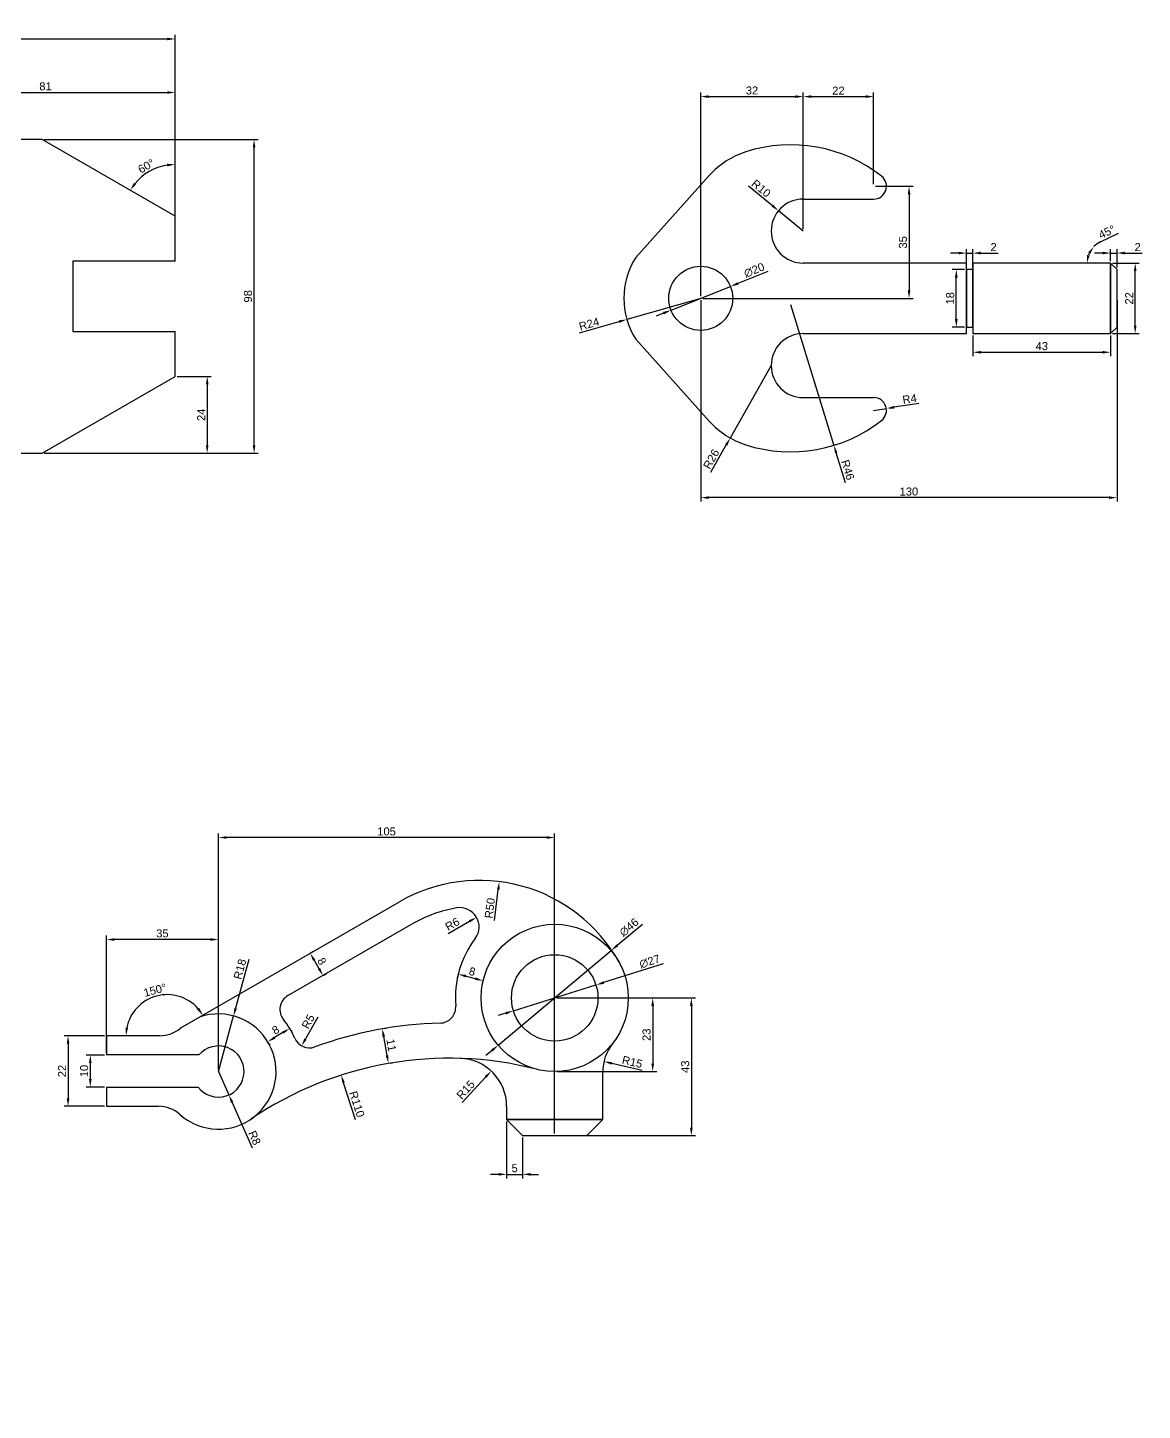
# Model space of a CAD drawing. Header units: millimetres. Extents: x 2447 to 3388, y 1824 to 2287.
# Drawn here: x 3040 to 3388.1, y 1823.5 to 2255.5 of the extents above; entities that cross this region are included whole.
import ezdxf

# ---------------------------------------------------------------- set-up
doc = ezdxf.new("R2010")
doc.units = ezdxf.units.MM
doc.styles.get("Standard").update_dxf_attribs({"font": 'arial.ttf'})
doc.dimstyles.new('ISO-25', dxfattribs={"dimtxt": 2.5, "dimasz": 2.5, "dimexe": 1.25, "dimexo": 0.625, "dimtad": 1, "dimtxsty": 'Standard', "dimcen": 2.5, "dimadec": 0, "dimazin": 0, "dimtfac": 1, "dimtmove": 0, "dimatfit": 3, "dimfxl": 0, "dimarcsym": 0})

# ---------------------------------------------------------------- blocks, each defined once
blk = doc.blocks.new('*D17')
at = {"color": 0, "lineweight": -2, "transparency": 16777216}
blk.add_arc((3086.05, 2196.54), 16.19, 98.8581, 141.1419, dxfattribs=at)
at = {"color": 0, "transparency": 16777216}
for points in [[(3083.53, 2212.95), (3083.59, 2212.12), (3086.05, 2212.73)], [(3073.79, 2206.46), (3073.11, 2206.93), (3072.04, 2204.64)]]:
    blk.add_solid(points, dxfattribs=at)
at = {"layer": 'Defpoints', "color": 0, "transparency": 16777216}
for p in [(3044.49, 2220.54), (3086.05, 2223.73), (3080.52, 2211.75), (3086.05, 2196.54), (3086.05, 2196.54)]:
    blk.add_point(p, dxfattribs=at)
at = {"color": 0, "transparency": 16777216, "insert": (3077.01, 2212.21), "char_height": 2.5, "attachment_point": 5, "rotation": 30}
blk.add_mtext('60°', dxfattribs=at)
blk = doc.blocks.new('*D19')
at = {"color": 0, "lineweight": -2, "transparency": 16777216}
for p, q in [((3086.68, 2146.54), (3097.29, 2146.54)), ((3096.04, 2144.04), (3096.04, 2125.04)), ((3045.11, 2122.54), (3097.29, 2122.54))]:
    blk.add_line(p, q, dxfattribs=at)
at = {"color": 0, "transparency": 16777216}
for points in [[(3095.63, 2144.04), (3096.46, 2144.04), (3096.04, 2146.54)], [(3095.63, 2125.04), (3096.46, 2125.04), (3096.04, 2122.54)]]:
    blk.add_solid(points, dxfattribs=at)
at = {"layer": 'Defpoints', "color": 0, "transparency": 16777216}
for p in [(3086.05, 2146.54), (3044.49, 2122.54), (3096.04, 2122.54)]:
    blk.add_point(p, dxfattribs=at)
at = {"color": 0, "transparency": 16777216, "insert": (3094.16, 2134.54), "char_height": 2.5, "attachment_point": 5, "rotation": 90}
blk.add_mtext('24', dxfattribs=at)
blk = doc.blocks.new('*D20')
at = {"color": 0, "lineweight": -2, "transparency": 16777216}
for p, q in [((3045.11, 2220.54), (3111.93, 2220.54)), ((3110.68, 2125.04), (3110.68, 2218.04)), ((3045.11, 2122.54), (3111.93, 2122.54))]:
    blk.add_line(p, q, dxfattribs=at)
at = {"color": 0, "transparency": 16777216}
for points in [[(3110.26, 2218.04), (3111.09, 2218.04), (3110.68, 2220.54)], [(3110.26, 2125.04), (3111.09, 2125.04), (3110.68, 2122.54)]]:
    blk.add_solid(points, dxfattribs=at)
at = {"layer": 'Defpoints', "color": 0, "transparency": 16777216}
for p in [(3044.49, 2220.54), (3110.68, 2220.54), (3044.49, 2122.54)]:
    blk.add_point(p, dxfattribs=at)
at = {"color": 0, "transparency": 16777216, "insert": (3108.78, 2171.54), "char_height": 2.5, "attachment_point": 5, "rotation": 90}
blk.add_mtext('98', dxfattribs=at)
blk = doc.blocks.new('*D21')
at = {"color": 0, "lineweight": -2, "transparency": 16777216}
for p, q in [((2924.05, 2197.17), (2924.05, 2253.18)), ((2926.55, 2251.93), (3083.55, 2251.93)), ((3086.05, 2197.17), (3086.05, 2253.18))]:
    blk.add_line(p, q, dxfattribs=at)
at = {"color": 0, "transparency": 16777216}
for points in [[(2926.55, 2252.34), (2926.55, 2251.51), (2924.05, 2251.93)], [(3083.55, 2252.34), (3083.55, 2251.51), (3086.05, 2251.93)]]:
    blk.add_solid(points, dxfattribs=at)
at = {"layer": 'Defpoints', "color": 0, "transparency": 16777216}
for p in [(3086.05, 2251.93), (2924.05, 2196.54), (3086.05, 2196.54)]:
    blk.add_point(p, dxfattribs=at)
at = {"color": 0, "transparency": 16777216, "insert": (3005.05, 2253.83), "char_height": 2.5, "attachment_point": 5}
blk.add_mtext('162', dxfattribs=at)
blk = doc.blocks.new('*D22')
at = {"color": 0, "lineweight": -2, "transparency": 16777216}
for p, q in [((3005.05, 2141.76), (3005.05, 2236.47)), ((3007.55, 2235.22), (3083.55, 2235.22)), ((3086.05, 2183.17), (3086.05, 2236.47))]:
    blk.add_line(p, q, dxfattribs=at)
at = {"color": 0, "transparency": 16777216}
for points in [[(3007.55, 2235.63), (3007.55, 2234.8), (3005.05, 2235.22)], [(3083.55, 2235.63), (3083.55, 2234.8), (3086.05, 2235.22)]]:
    blk.add_solid(points, dxfattribs=at)
at = {"layer": 'Defpoints', "color": 0, "transparency": 16777216}
for p in [(3086.05, 2235.22), (3086.05, 2182.54), (3005.05, 2141.14)]:
    blk.add_point(p, dxfattribs=at)
at = {"color": 0, "transparency": 16777216, "insert": (3045.55, 2237.12), "char_height": 2.5, "attachment_point": 5}
blk.add_mtext('81', dxfattribs=at)
blk = doc.blocks.new('*D25')
at = {"color": 0, "lineweight": -2, "transparency": 16777216}
for p, q in [((3250.17, 2170.29), (3250.17, 2107.4)), ((3380.17, 2170.29), (3380.17, 2107.4)), ((3377.67, 2108.65), (3252.67, 2108.65))]:
    blk.add_line(p, q, dxfattribs=at)
at = {"color": 0, "transparency": 16777216}
for points in [[(3252.67, 2109.06), (3252.67, 2108.23), (3250.17, 2108.65)], [(3377.67, 2109.06), (3377.67, 2108.23), (3380.17, 2108.65)]]:
    blk.add_solid(points, dxfattribs=at)
at = {"layer": 'Defpoints', "color": 0, "transparency": 16777216}
for p in [(3250.17, 2170.91), (3380.17, 2170.91), (3250.17, 2108.65)]:
    blk.add_point(p, dxfattribs=at)
at = {"color": 0, "transparency": 16777216, "insert": (3315.17, 2110.55), "char_height": 2.5, "attachment_point": 5}
blk.add_mtext('130', dxfattribs=at)
blk = doc.blocks.new('*D26')
at = {"color": 0, "lineweight": -2, "transparency": 16777216}
for p, q in [((3250.17, 2171.54), (3250.17, 2235.18)), ((3252.67, 2233.93), (3279.67, 2233.93)), ((3282.17, 2192.54), (3282.17, 2235.18))]:
    blk.add_line(p, q, dxfattribs=at)
at = {"color": 0, "transparency": 16777216}
for points in [[(3252.67, 2234.34), (3252.67, 2233.51), (3250.17, 2233.93)], [(3279.67, 2234.34), (3279.67, 2233.51), (3282.17, 2233.93)]]:
    blk.add_solid(points, dxfattribs=at)
at = {"layer": 'Defpoints', "color": 0, "transparency": 16777216}
for p in [(3282.17, 2233.93), (3282.17, 2191.91), (3250.17, 2170.91)]:
    blk.add_point(p, dxfattribs=at)
at = {"color": 0, "transparency": 16777216, "insert": (3266.17, 2235.83), "char_height": 2.5, "attachment_point": 5}
blk.add_mtext('32', dxfattribs=at)
blk = doc.blocks.new('*D27')
at = {"color": 0, "lineweight": -2, "transparency": 16777216}
for p, q in [((3282.17, 2192.54), (3282.17, 2235.18)), ((3284.67, 2233.93), (3301.67, 2233.93)), ((3304.17, 2206.54), (3304.17, 2235.18))]:
    blk.add_line(p, q, dxfattribs=at)
at = {"color": 0, "transparency": 16777216}
for points in [[(3284.67, 2234.34), (3284.67, 2233.51), (3282.17, 2233.93)], [(3301.67, 2234.34), (3301.67, 2233.51), (3304.17, 2233.93)]]:
    blk.add_solid(points, dxfattribs=at)
at = {"layer": 'Defpoints', "color": 0, "transparency": 16777216}
for p in [(3304.17, 2233.93), (3304.17, 2205.91), (3282.17, 2191.91)]:
    blk.add_point(p, dxfattribs=at)
at = {"color": 0, "transparency": 16777216, "insert": (3293.17, 2235.81), "char_height": 2.5, "attachment_point": 5}
blk.add_mtext('22', dxfattribs=at)
blk = doc.blocks.new('*D28')
at = {"color": 0, "lineweight": -2, "transparency": 16777216}
for p, q in [((3332.54, 2179.91), (3328.72, 2179.91)), ((3329.97, 2164.41), (3329.97, 2177.41)), ((3332.54, 2161.91), (3328.72, 2161.91))]:
    blk.add_line(p, q, dxfattribs=at)
at = {"color": 0, "transparency": 16777216}
for points in [[(3329.55, 2177.41), (3330.39, 2177.41), (3329.97, 2179.91)], [(3329.55, 2164.41), (3330.39, 2164.41), (3329.97, 2161.91)]]:
    blk.add_solid(points, dxfattribs=at)
at = {"layer": 'Defpoints', "color": 0, "transparency": 16777216}
for p in [(3329.97, 2179.91), (3333.17, 2179.91), (3333.17, 2161.91)]:
    blk.add_point(p, dxfattribs=at)
at = {"color": 0, "transparency": 16777216, "insert": (3328.07, 2170.91), "char_height": 2.5, "attachment_point": 5, "rotation": 90}
blk.add_mtext('18', dxfattribs=at)
blk = doc.blocks.new('*D29')
at = {"color": 0, "lineweight": -2, "transparency": 16777216}
for p, q in [((3378.79, 2181.91), (3387.09, 2181.91)), ((3385.84, 2162.41), (3385.84, 2179.41)), ((3378.79, 2159.91), (3387.09, 2159.91))]:
    blk.add_line(p, q, dxfattribs=at)
at = {"color": 0, "transparency": 16777216}
for points in [[(3385.43, 2179.41), (3386.26, 2179.41), (3385.84, 2181.91)], [(3385.43, 2162.41), (3386.26, 2162.41), (3385.84, 2159.91)]]:
    blk.add_solid(points, dxfattribs=at)
at = {"layer": 'Defpoints', "color": 0, "transparency": 16777216}
for p in [(3378.17, 2181.91), (3385.84, 2181.91), (3378.17, 2159.91)]:
    blk.add_point(p, dxfattribs=at)
at = {"color": 0, "transparency": 16777216, "insert": (3383.96, 2170.91), "char_height": 2.5, "attachment_point": 5, "rotation": 90}
blk.add_mtext('22', dxfattribs=at)
blk = doc.blocks.new('*D30')
at = {"color": 0, "lineweight": -2, "transparency": 16777216}
for p, q in [((3335.17, 2159.29), (3335.17, 2152.82)), ((3378.17, 2159.29), (3378.17, 2152.82)), ((3337.67, 2154.07), (3375.67, 2154.07))]:
    blk.add_line(p, q, dxfattribs=at)
at = {"color": 0, "transparency": 16777216}
for points in [[(3337.67, 2154.48), (3337.67, 2153.65), (3335.17, 2154.07)], [(3375.67, 2154.48), (3375.67, 2153.65), (3378.17, 2154.07)]]:
    blk.add_solid(points, dxfattribs=at)
at = {"layer": 'Defpoints', "color": 0, "transparency": 16777216}
for p in [(3335.17, 2159.91), (3378.17, 2159.91), (3378.17, 2154.07)]:
    blk.add_point(p, dxfattribs=at)
at = {"color": 0, "transparency": 16777216, "insert": (3356.67, 2155.97), "char_height": 2.5, "attachment_point": 5}
blk.add_mtext('43', dxfattribs=at)
blk = doc.blocks.new('*D31')
at = {"color": 0, "lineweight": -2, "transparency": 16777216}
for p, q in [((3333.17, 2180.54), (3333.17, 2186.3)), ((3335.17, 2180.54), (3335.17, 2186.3)), ((3330.67, 2185.05), (3328.17, 2185.05)), ((3333.17, 2185.05), (3335.17, 2185.05)), ((3337.67, 2185.05), (3343.07, 2185.05))]:
    blk.add_line(p, q, dxfattribs=at)
at = {"color": 0, "transparency": 16777216}
for points in [[(3330.67, 2185.47), (3330.67, 2184.63), (3333.17, 2185.05)], [(3337.67, 2185.47), (3337.67, 2184.63), (3335.17, 2185.05)]]:
    blk.add_solid(points, dxfattribs=at)
at = {"layer": 'Defpoints', "color": 0, "transparency": 16777216}
for p in [(3335.17, 2185.05), (3333.17, 2179.91), (3335.17, 2179.91)]:
    blk.add_point(p, dxfattribs=at)
at = {"color": 0, "transparency": 16777216, "insert": (3341.62, 2186.93), "char_height": 2.5, "attachment_point": 5}
blk.add_mtext('2', dxfattribs=at)
blk = doc.blocks.new('*D32')
at = {"color": 0, "lineweight": -2, "transparency": 16777216}
for p, q in [((3378.17, 2182.54), (3378.17, 2186.3)), ((3380.17, 2180.54), (3380.17, 2186.3)), ((3375.67, 2185.05), (3373.17, 2185.05)), ((3378.17, 2185.05), (3380.17, 2185.05)), ((3382.67, 2185.05), (3388.07, 2185.05))]:
    blk.add_line(p, q, dxfattribs=at)
at = {"color": 0, "transparency": 16777216}
for points in [[(3375.67, 2185.47), (3375.67, 2184.63), (3378.17, 2185.05)], [(3382.67, 2185.47), (3382.67, 2184.63), (3380.17, 2185.05)]]:
    blk.add_solid(points, dxfattribs=at)
at = {"layer": 'Defpoints', "color": 0, "transparency": 16777216}
for p in [(3378.17, 2181.91), (3380.17, 2185.05), (3380.17, 2179.91)]:
    blk.add_point(p, dxfattribs=at)
at = {"color": 0, "transparency": 16777216, "insert": (3386.62, 2186.93), "char_height": 2.5, "attachment_point": 5}
blk.add_mtext('2', dxfattribs=at)
blk = doc.blocks.new('*D33')
at = {"color": 0, "lineweight": -2, "transparency": 16777216}
blk.add_line((3375, 2188.57), (3380.64, 2191.26), dxfattribs=at)
for start, end in [(115.4781, 135), (154.5219, 160.4781)]:
    blk.add_arc((3378.17, 2181.91), 7.37, start, end, dxfattribs=at)
at = {"color": 0, "transparency": 16777216}
for points in [[(3371.17, 2185.33), (3371.85, 2184.84), (3372.95, 2187.13)], [(3371.63, 2184.31), (3370.81, 2184.45), (3370.79, 2181.91)]]:
    blk.add_solid(points, dxfattribs=at)
at = {"layer": 'Defpoints', "color": 0, "transparency": 16777216}
for p in [(3372.85, 2187.23), (3335.17, 2181.91), (3371.05, 2183.82), (3378.17, 2181.91), (3380.17, 2179.91)]:
    blk.add_point(p, dxfattribs=at)
at = {"color": 0, "transparency": 16777216, "insert": (3377, 2191.63), "char_height": 2.5, "attachment_point": 5, "rotation": 25.4781}
blk.add_mtext('45°', dxfattribs=at)
blk = doc.blocks.new('*D34')
at = {"color": 0, "lineweight": -2, "transparency": 16777216}
for p, q in [((3304.79, 2205.91), (3316.48, 2205.91)), ((3315.23, 2203.41), (3315.23, 2173.41)), ((3250.79, 2170.91), (3316.48, 2170.91))]:
    blk.add_line(p, q, dxfattribs=at)
at = {"color": 0, "transparency": 16777216}
for points in [[(3314.81, 2203.41), (3315.64, 2203.41), (3315.23, 2205.91)], [(3314.81, 2173.41), (3315.64, 2173.41), (3315.23, 2170.91)]]:
    blk.add_solid(points, dxfattribs=at)
at = {"layer": 'Defpoints', "color": 0, "transparency": 16777216}
for p in [(3304.17, 2205.91), (3250.17, 2170.91), (3315.23, 2170.91)]:
    blk.add_point(p, dxfattribs=at)
at = {"color": 0, "transparency": 16777216, "insert": (3313.32, 2188.41), "char_height": 2.5, "attachment_point": 5, "rotation": 90}
blk.add_mtext('35', dxfattribs=at)
blk = doc.blocks.new('*D35')
at = {"color": 0, "lineweight": -2, "transparency": 16777216}
for p, q in [((3271.1, 2179.27), (3261.78, 2175.55)), ((3240.88, 2167.21), (3259.45, 2174.62)), ((3238.56, 2166.28), (3236.24, 2165.35))]:
    blk.add_line(p, q, dxfattribs=at)
at = {"color": 0, "transparency": 16777216}
for points in [[(3261.62, 2175.93), (3261.93, 2175.16), (3259.45, 2174.62)], [(3238.4, 2166.67), (3238.71, 2165.89), (3240.88, 2167.21)]]:
    blk.add_solid(points, dxfattribs=at)
at = {"layer": 'Defpoints', "color": 0, "transparency": 16777216}
for p in [(3259.45, 2174.62), (3240.88, 2167.21)]:
    blk.add_point(p, dxfattribs=at)
at = {"color": 0, "transparency": 16777216, "insert": (3266.87, 2179.7), "char_height": 2.5, "attachment_point": 5, "rotation": 21.7594}
blk.add_mtext('∅20', dxfattribs=at)
blk = doc.blocks.new('*D36')
at = {"color": 0, "lineweight": -2, "transparency": 16777216}
for p, q in [((3250.17, 2170.91), (3227.09, 2164.32)), ((3212.34, 2160.11), (3224.69, 2163.64))]:
    blk.add_line(p, q, dxfattribs=at)
at = {"color": 0, "transparency": 16777216}
blk.add_solid([(3224.57, 2164.04), (3224.8, 2163.24), (3227.09, 2164.32)], dxfattribs=at)
at = {"layer": 'Defpoints', "color": 0, "transparency": 16777216}
for p in [(3250.17, 2170.91), (3227.09, 2164.32)]:
    blk.add_point(p, dxfattribs=at)
at = {"color": 0, "transparency": 16777216, "insert": (3215.29, 2162.91), "char_height": 2.5, "attachment_point": 5, "rotation": 15.9381}
blk.add_mtext('R24', dxfattribs=at)
blk = doc.blocks.new('*D37')
at = {"color": 0, "lineweight": -2, "transparency": 16777216}
for p, q in [((3265.04, 2206.06), (3272.53, 2199.87)), ((3282.17, 2191.91), (3274.46, 2198.28))]:
    blk.add_line(p, q, dxfattribs=at)
at = {"color": 0, "transparency": 16777216}
blk.add_solid([(3272.79, 2200.19), (3272.26, 2199.55), (3274.46, 2198.28)], dxfattribs=at)
at = {"layer": 'Defpoints', "color": 0, "transparency": 16777216}
for p in [(3274.46, 2198.28), (3282.17, 2191.91)]:
    blk.add_point(p, dxfattribs=at)
at = {"color": 0, "transparency": 16777216, "insert": (3269.03, 2205.23), "char_height": 2.5, "attachment_point": 5, "rotation": 320.4513}
blk.add_mtext('R10', dxfattribs=at)
blk = doc.blocks.new('*D38')
at = {"color": 0, "lineweight": -2, "transparency": 16777216}
for p, q in [((3272.17, 2149.91), (3259.37, 2127.28)), ((3253.35, 2116.64), (3258.14, 2125.11))]:
    blk.add_line(p, q, dxfattribs=at)
at = {"color": 0, "transparency": 16777216}
blk.add_solid([(3257.77, 2125.31), (3258.5, 2124.9), (3259.37, 2127.28)], dxfattribs=at)
at = {"layer": 'Defpoints', "color": 0, "transparency": 16777216}
for p in [(3272.17, 2149.91), (3259.37, 2127.28)]:
    blk.add_point(p, dxfattribs=at)
at = {"color": 0, "transparency": 16777216, "insert": (3253.47, 2120.72), "char_height": 2.5, "attachment_point": 5, "rotation": 60.5094}
blk.add_mtext('R26', dxfattribs=at)
blk = doc.blocks.new('*D39')
at = {"color": 0, "lineweight": -2, "transparency": 16777216}
for p, q in [((3278.25, 2168.97), (3291.75, 2124.99)), ((3295.34, 2113.31), (3292.48, 2122.6))]:
    blk.add_line(p, q, dxfattribs=at)
at = {"color": 0, "transparency": 16777216}
blk.add_solid([(3292.88, 2122.72), (3292.08, 2122.48), (3291.75, 2124.99)], dxfattribs=at)
at = {"layer": 'Defpoints', "color": 0, "transparency": 16777216}
for p in [(3278.25, 2168.97), (3291.75, 2124.99)]:
    blk.add_point(p, dxfattribs=at)
at = {"color": 0, "transparency": 16777216, "insert": (3296.09, 2117.32), "char_height": 2.5, "attachment_point": 5, "rotation": 287.0624}
blk.add_mtext('R46', dxfattribs=at)
blk = doc.blocks.new('*D40')
at = {"color": 0, "lineweight": -2, "transparency": 16777216}
for p, q in [((3304.17, 2135.91), (3308.12, 2136.51)), ((3318.28, 2138.03), (3310.6, 2136.88))]:
    blk.add_line(p, q, dxfattribs=at)
at = {"color": 0, "transparency": 16777216}
blk.add_solid([(3310.53, 2137.29), (3310.66, 2136.47), (3308.12, 2136.51)], dxfattribs=at)
at = {"layer": 'Defpoints', "color": 0, "transparency": 16777216}
for p in [(3304.17, 2135.91), (3308.12, 2136.51)]:
    blk.add_point(p, dxfattribs=at)
at = {"color": 0, "transparency": 16777216, "insert": (3315.4, 2139.5), "char_height": 2.5, "attachment_point": 5, "rotation": 8.5387}
blk.add_mtext('R4', dxfattribs=at)
blk = doc.blocks.new('*D67')
at = {"color": 0, "lineweight": -2, "transparency": 16777216}
for p, q in [((3063.93, 1934.54), (3058.28, 1934.54)), ((3059.53, 1932.04), (3059.53, 1927.04)), ((3063.93, 1924.54), (3058.28, 1924.54))]:
    blk.add_line(p, q, dxfattribs=at)
at = {"color": 0, "transparency": 16777216}
for points in [[(3059.11, 1932.04), (3059.94, 1932.04), (3059.53, 1934.54)], [(3059.11, 1927.04), (3059.94, 1927.04), (3059.53, 1924.54)]]:
    blk.add_solid(points, dxfattribs=at)
at = {"layer": 'Defpoints', "color": 0, "transparency": 16777216}
for p in [(3064.55, 1934.54), (3059.53, 1924.54), (3064.55, 1924.54)]:
    blk.add_point(p, dxfattribs=at)
at = {"color": 0, "transparency": 16777216, "insert": (3057.62, 1929.54), "char_height": 2.5, "attachment_point": 5, "rotation": 90}
blk.add_mtext('10', dxfattribs=at)
blk = doc.blocks.new('*D68')
at = {"color": 0, "lineweight": -2, "transparency": 16777216}
for p, q in [((3063.93, 1940.54), (3051.34, 1940.54)), ((3052.59, 1938.04), (3052.59, 1921.04)), ((3063.93, 1918.54), (3051.34, 1918.54))]:
    blk.add_line(p, q, dxfattribs=at)
at = {"color": 0, "transparency": 16777216}
for points in [[(3052.17, 1938.04), (3053, 1938.04), (3052.59, 1940.54)], [(3052.17, 1921.04), (3053, 1921.04), (3052.59, 1918.54)]]:
    blk.add_solid(points, dxfattribs=at)
at = {"layer": 'Defpoints', "color": 0, "transparency": 16777216}
for p in [(3064.55, 1940.54), (3052.59, 1918.54), (3064.55, 1918.54)]:
    blk.add_point(p, dxfattribs=at)
at = {"color": 0, "transparency": 16777216, "insert": (3050.71, 1929.54), "char_height": 2.5, "attachment_point": 5, "rotation": 90}
blk.add_mtext('22', dxfattribs=at)
blk = doc.blocks.new('*D69')
at = {"color": 0, "lineweight": -2, "transparency": 16777216}
for p, q in [((3064.55, 1935.17), (3064.55, 1971.86)), ((3097.05, 1970.61), (3067.05, 1970.61)), ((3099.55, 1930), (3099.55, 1971.86))]:
    blk.add_line(p, q, dxfattribs=at)
at = {"color": 0, "transparency": 16777216}
for points in [[(3067.05, 1971.03), (3067.05, 1970.19), (3064.55, 1970.61)], [(3097.05, 1971.03), (3097.05, 1970.19), (3099.55, 1970.61)]]:
    blk.add_solid(points, dxfattribs=at)
at = {"layer": 'Defpoints', "color": 0, "transparency": 16777216}
for p in [(3064.55, 1970.61), (3064.55, 1934.54), (3099.55, 1929.37)]:
    blk.add_point(p, dxfattribs=at)
at = {"color": 0, "transparency": 16777216, "insert": (3082.05, 1972.51), "char_height": 2.5, "attachment_point": 5}
blk.add_mtext('35', dxfattribs=at)
blk = doc.blocks.new('*D70')
at = {"color": 0, "lineweight": -2, "transparency": 16777216}
for p, q in [((3099.55, 1930), (3099.55, 2003.72)), ((3202.05, 2002.47), (3102.05, 2002.47)), ((3204.55, 1910), (3204.55, 2003.72))]:
    blk.add_line(p, q, dxfattribs=at)
at = {"color": 0, "transparency": 16777216}
for points in [[(3102.05, 2002.89), (3102.05, 2002.06), (3099.55, 2002.47)], [(3202.05, 2002.89), (3202.05, 2002.06), (3204.55, 2002.47)]]:
    blk.add_solid(points, dxfattribs=at)
at = {"layer": 'Defpoints', "color": 0, "transparency": 16777216}
for p in [(3099.55, 2002.47), (3099.55, 1929.37), (3204.55, 1909.37)]:
    blk.add_point(p, dxfattribs=at)
at = {"color": 0, "transparency": 16777216, "insert": (3152.05, 2004.37), "char_height": 2.5, "attachment_point": 5}
blk.add_mtext('105', dxfattribs=at)
blk = doc.blocks.new('*D71')
at = {"color": 0, "lineweight": -2, "transparency": 16777216}
for p, q in [((3189.55, 1913.75), (3189.55, 1896.01)), ((3194.55, 1908.75), (3194.55, 1896.01)), ((3187.05, 1897.26), (3184.55, 1897.26)), ((3189.55, 1897.26), (3194.55, 1897.26)), ((3197.05, 1897.26), (3199.55, 1897.26))]:
    blk.add_line(p, q, dxfattribs=at)
at = {"color": 0, "transparency": 16777216}
for points in [[(3187.05, 1897.68), (3187.05, 1896.84), (3189.55, 1897.26)], [(3197.05, 1897.68), (3197.05, 1896.84), (3194.55, 1897.26)]]:
    blk.add_solid(points, dxfattribs=at)
at = {"layer": 'Defpoints', "color": 0, "transparency": 16777216}
for p in [(3189.55, 1914.37), (3194.55, 1909.37), (3194.55, 1897.26)]:
    blk.add_point(p, dxfattribs=at)
at = {"color": 0, "transparency": 16777216, "insert": (3192.05, 1899.16), "char_height": 2.5, "attachment_point": 5}
blk.add_mtext('5', dxfattribs=at)
blk = doc.blocks.new('*D72')
at = {"color": 0, "lineweight": -2, "transparency": 16777216}
for p, q in [((3205.18, 1952.37), (3236.42, 1952.37)), ((3235.17, 1949.87), (3235.17, 1931.87)), ((3205.18, 1929.37), (3236.42, 1929.37))]:
    blk.add_line(p, q, dxfattribs=at)
at = {"color": 0, "transparency": 16777216}
for points in [[(3234.75, 1949.87), (3235.58, 1949.87), (3235.17, 1952.37)], [(3234.75, 1931.87), (3235.58, 1931.87), (3235.17, 1929.37)]]:
    blk.add_solid(points, dxfattribs=at)
at = {"layer": 'Defpoints', "color": 0, "transparency": 16777216}
for p in [(3204.55, 1952.37), (3204.55, 1929.37), (3235.17, 1929.37)]:
    blk.add_point(p, dxfattribs=at)
at = {"color": 0, "transparency": 16777216, "insert": (3233.26, 1940.87), "char_height": 2.5, "attachment_point": 5, "rotation": 90}
blk.add_mtext('23', dxfattribs=at)
blk = doc.blocks.new('*D73')
at = {"color": 0, "lineweight": -2, "transparency": 16777216}
for p, q in [((3205.18, 1952.37), (3248.48, 1952.37)), ((3247.23, 1949.87), (3247.23, 1911.87)), ((3205.18, 1909.37), (3248.48, 1909.37))]:
    blk.add_line(p, q, dxfattribs=at)
at = {"color": 0, "transparency": 16777216}
for points in [[(3246.81, 1949.87), (3247.64, 1949.87), (3247.23, 1952.37)], [(3246.81, 1911.87), (3247.64, 1911.87), (3247.23, 1909.37)]]:
    blk.add_solid(points, dxfattribs=at)
at = {"layer": 'Defpoints', "color": 0, "transparency": 16777216}
for p in [(3204.55, 1952.37), (3204.55, 1909.37), (3247.23, 1909.37)]:
    blk.add_point(p, dxfattribs=at)
at = {"color": 0, "transparency": 16777216, "insert": (3245.33, 1930.87), "char_height": 2.5, "attachment_point": 5, "rotation": 90}
blk.add_mtext('43', dxfattribs=at)
blk = doc.blocks.new('*D74')
at = {"color": 0, "lineweight": -2, "transparency": 16777216}
blk.add_line((3142.39, 1914.25), (3138.65, 1925.88), dxfattribs=at)
at = {"color": 0, "transparency": 16777216}
blk.add_solid([(3139.04, 1926.01), (3138.25, 1925.75), (3137.88, 1928.26)], dxfattribs=at)
at = {"layer": 'Defpoints', "color": 0, "transparency": 16777216}
for p in [(3137.88, 1928.26), (3171.54, 1823.54)]:
    blk.add_point(p, dxfattribs=at)
at = {"color": 0, "transparency": 16777216, "insert": (3142.8, 1919.19), "char_height": 2.5, "attachment_point": 5, "rotation": 287.8182}
blk.add_mtext('R110', dxfattribs=at)
blk = doc.blocks.new('*D75')
at = {"color": 0, "lineweight": -2, "transparency": 16777216}
blk.add_line((3175.71, 1919.74), (3183.03, 1927.68), dxfattribs=at)
at = {"color": 0, "transparency": 16777216}
blk.add_solid([(3182.72, 1927.96), (3183.33, 1927.4), (3184.72, 1929.52)], dxfattribs=at)
at = {"layer": 'Defpoints', "color": 0, "transparency": 16777216}
for p in [(3184.72, 1929.52), (3174.55, 1918.49)]:
    blk.add_point(p, dxfattribs=at)
at = {"color": 0, "transparency": 16777216, "insert": (3176.76, 1923.69), "char_height": 2.5, "attachment_point": 5, "rotation": 47.3234}
blk.add_mtext('R15', dxfattribs=at)
blk = doc.blocks.new('*D76')
at = {"color": 0, "lineweight": -2, "transparency": 16777216}
blk.add_line((3231.87, 1929.69), (3222.39, 1931.93), dxfattribs=at)
at = {"color": 0, "transparency": 16777216}
blk.add_solid([(3222.49, 1932.34), (3222.29, 1931.52), (3219.96, 1932.51)], dxfattribs=at)
at = {"layer": 'Defpoints', "color": 0, "transparency": 16777216}
for p in [(3219.96, 1932.51), (3234.55, 1929.05)]:
    blk.add_point(p, dxfattribs=at)
at = {"color": 0, "transparency": 16777216, "insert": (3228.78, 1932.37), "char_height": 2.5, "attachment_point": 5, "rotation": 346.683}
blk.add_mtext('R15', dxfattribs=at)
blk = doc.blocks.new('*D77')
at = {"color": 0, "lineweight": -2, "transparency": 16777216}
for p, q in [((3099.55, 1929.37), (3102.8, 1922.06)), ((3110.17, 1905.46), (3103.81, 1919.78))]:
    blk.add_line(p, q, dxfattribs=at)
at = {"color": 0, "transparency": 16777216}
blk.add_solid([(3104.19, 1919.95), (3103.43, 1919.61), (3102.8, 1922.06)], dxfattribs=at)
at = {"layer": 'Defpoints', "color": 0, "transparency": 16777216}
for p in [(3099.55, 1929.37), (3102.8, 1922.06)]:
    blk.add_point(p, dxfattribs=at)
at = {"color": 0, "transparency": 16777216, "insert": (3110.83, 1908.65), "char_height": 2.5, "attachment_point": 5, "rotation": 293.9329}
blk.add_mtext('R8', dxfattribs=at)
blk = doc.blocks.new('*D78')
at = {"color": 0, "lineweight": -2, "transparency": 16777216}
for p, q in [((3109.05, 1964.36), (3104.92, 1949.16)), ((3099.55, 1929.37), (3104.27, 1946.75))]:
    blk.add_line(p, q, dxfattribs=at)
at = {"color": 0, "transparency": 16777216}
blk.add_solid([(3104.52, 1949.27), (3105.33, 1949.05), (3104.27, 1946.75)], dxfattribs=at)
at = {"layer": 'Defpoints', "color": 0, "transparency": 16777216}
for p in [(3104.27, 1946.75), (3099.55, 1929.37)]:
    blk.add_point(p, dxfattribs=at)
at = {"color": 0, "transparency": 16777216, "insert": (3106.27, 1961.37), "char_height": 2.5, "attachment_point": 5, "rotation": 74.8102}
blk.add_mtext('R18', dxfattribs=at)
blk = doc.blocks.new('*D79')
at = {"color": 0, "lineweight": -2, "transparency": 16777216}
blk.add_line((3130.54, 1946.4), (3126.76, 1939.58), dxfattribs=at)
at = {"color": 0, "transparency": 16777216}
blk.add_solid([(3126.39, 1939.78), (3127.12, 1939.37), (3125.55, 1937.39)], dxfattribs=at)
at = {"layer": 'Defpoints', "color": 0, "transparency": 16777216}
for p in [(3127.97, 1941.76), (3125.55, 1937.39)]:
    blk.add_point(p, dxfattribs=at)
at = {"color": 0, "transparency": 16777216, "insert": (3127.59, 1945), "char_height": 2.5, "attachment_point": 5, "rotation": 61.0386}
blk.add_mtext('R5', dxfattribs=at)
blk = doc.blocks.new('*D80')
at = {"color": 0, "lineweight": -2, "transparency": 16777216}
blk.add_line((3171.24, 1972.46), (3178, 1976.32), dxfattribs=at)
at = {"color": 0, "transparency": 16777216}
blk.add_solid([(3177.79, 1976.68), (3178.2, 1975.96), (3180.17, 1977.56)], dxfattribs=at)
at = {"layer": 'Defpoints', "color": 0, "transparency": 16777216}
for p in [(3174.96, 1974.58), (3180.17, 1977.56)]:
    blk.add_point(p, dxfattribs=at)
at = {"color": 0, "transparency": 16777216, "insert": (3172.59, 1975.42), "char_height": 2.5, "attachment_point": 5, "rotation": 29.7559}
blk.add_mtext('R6', dxfattribs=at)
blk = doc.blocks.new('*D82')
at = {"color": 0, "lineweight": -2, "transparency": 16777216}
blk.add_line((3185.74, 1976.59), (3186.95, 1986.23), dxfattribs=at)
at = {"color": 0, "transparency": 16777216}
blk.add_solid([(3186.54, 1986.28), (3187.37, 1986.18), (3187.26, 1988.71)], dxfattribs=at)
at = {"layer": 'Defpoints', "color": 0, "transparency": 16777216}
for p in [(3187.26, 1988.71), (3181.04, 1939.1)]:
    blk.add_point(p, dxfattribs=at)
at = {"color": 0, "transparency": 16777216, "insert": (3184.31, 1980.41), "char_height": 2.5, "attachment_point": 5, "rotation": 82.8519}
blk.add_mtext('R50', dxfattribs=at)
blk = doc.blocks.new('*D83')
at = {"color": 0, "lineweight": -2, "transparency": 16777216}
for p, q in [((3231.94, 1975.35), (3224.09, 1968.76)), ((3186.93, 1937.59), (3222.18, 1967.15)), ((3185.01, 1935.99), (3183.1, 1934.38))]:
    blk.add_line(p, q, dxfattribs=at)
at = {"color": 0, "transparency": 16777216}
for points in [[(3223.82, 1969.08), (3224.36, 1968.44), (3222.18, 1967.15)], [(3184.75, 1936.31), (3185.28, 1935.67), (3186.93, 1937.59)]]:
    blk.add_solid(points, dxfattribs=at)
at = {"layer": 'Defpoints', "color": 0, "transparency": 16777216}
for p in [(3222.18, 1967.15), (3186.93, 1937.59)]:
    blk.add_point(p, dxfattribs=at)
at = {"color": 0, "transparency": 16777216, "insert": (3227.79, 1974.43), "char_height": 2.5, "attachment_point": 5, "rotation": 39.985}
blk.add_mtext('∅46', dxfattribs=at)
blk = doc.blocks.new('*D84')
at = {"color": 0, "lineweight": -2, "transparency": 16777216}
for p, q in [((3238.44, 1962.99), (3219.82, 1957.16)), ((3191.67, 1948.34), (3217.44, 1956.41)), ((3189.28, 1947.59), (3186.9, 1946.84))]:
    blk.add_line(p, q, dxfattribs=at)
at = {"color": 0, "transparency": 16777216}
for points in [[(3219.7, 1957.55), (3219.95, 1956.76), (3217.44, 1956.41)], [(3189.16, 1947.99), (3189.41, 1947.19), (3191.67, 1948.34)]]:
    blk.add_solid(points, dxfattribs=at)
at = {"layer": 'Defpoints', "color": 0, "transparency": 16777216}
for p in [(3217.44, 1956.41), (3191.67, 1948.34)]:
    blk.add_point(p, dxfattribs=at)
at = {"color": 0, "transparency": 16777216, "insert": (3234.25, 1963.74), "char_height": 2.5, "attachment_point": 5, "rotation": 17.392}
blk.add_mtext('∅27', dxfattribs=at)
blk = doc.blocks.new('*D85')
at = {"color": 0, "lineweight": -2, "transparency": 16777216}
blk.add_arc((3083.54, 1940.54), 12.86, 41.153, 168.847, dxfattribs=at)
at = {"color": 0, "transparency": 16777216}
for points in [[(3093.57, 1949.25), (3092.89, 1948.76), (3094.68, 1946.97)], [(3071.34, 1942.99), (3070.51, 1943.07), (3070.68, 1940.54)]]:
    blk.add_solid(points, dxfattribs=at)
at = {"layer": 'Defpoints', "color": 0, "transparency": 16777216}
for p in [(3156.04, 1982.4), (3085.78, 1953.21), (3064.55, 1940.54), (3081.22, 1940.54), (3087.77, 1942.98)]:
    blk.add_point(p, dxfattribs=at)
at = {"color": 0, "transparency": 16777216, "insert": (3079.72, 1954.8), "char_height": 2.5, "attachment_point": 5, "rotation": 15}
blk.add_mtext('150°', dxfattribs=at)
blk = doc.blocks.new('*D86')
at = {"color": 0, "lineweight": -2, "transparency": 16777216}
for p, q in [((3128.24, 1966.35), (3129.27, 1966.94)), ((3129.44, 1964.15), (3130.94, 1961.55)), ((3132.24, 1959.42), (3133.27, 1960.01))]:
    blk.add_line(p, q, dxfattribs=at)
at = {"color": 0, "transparency": 16777216}
for points in [[(3129.8, 1964.36), (3129.08, 1963.94), (3128.19, 1966.32)], [(3131.3, 1961.76), (3130.58, 1961.34), (3132.19, 1959.39)]]:
    blk.add_solid(points, dxfattribs=at)
at = {"layer": 'Defpoints', "color": 0, "transparency": 16777216}
for p in [(3127.7, 1966.03), (3131.7, 1959.1), (3132.19, 1959.39)]:
    blk.add_point(p, dxfattribs=at)
at = {"color": 0, "transparency": 16777216, "insert": (3131.83, 1963.8), "char_height": 2.5, "attachment_point": 5, "rotation": 300}
blk.add_mtext('8', dxfattribs=at)
blk = doc.blocks.new('*D87')
at = {"color": 0, "lineweight": -2, "transparency": 16777216}
for p, q in [((3119.67, 1941.52), (3117.1, 1939.97)), ((3122.14, 1942.28), (3122.46, 1941.74)), ((3115.29, 1938.14), (3115.61, 1937.61))]:
    blk.add_line(p, q, dxfattribs=at)
at = {"color": 0, "transparency": 16777216}
for points in [[(3116.89, 1940.32), (3117.32, 1939.61), (3114.96, 1938.68)], [(3119.46, 1941.87), (3119.89, 1941.16), (3121.81, 1942.81)]]:
    blk.add_solid(points, dxfattribs=at)
at = {"layer": 'Defpoints', "color": 0, "transparency": 16777216}
for p in [(3121.81, 1942.81), (3114.96, 1938.68), (3114.96, 1938.68)]:
    blk.add_point(p, dxfattribs=at)
at = {"color": 0, "transparency": 16777216, "insert": (3117.41, 1942.37), "char_height": 2.5, "attachment_point": 5, "rotation": 31.1154}
blk.add_mtext('8', dxfattribs=at)
blk = doc.blocks.new('*D88')
at = {"color": 0, "lineweight": -2, "transparency": 16777216}
for p, q in [((3152.22, 1934.36), (3151.18, 1940.27)), ((3151.3, 1942.83), (3151.99, 1942.95)), ((3153.2, 1932), (3153.88, 1932.12))]:
    blk.add_line(p, q, dxfattribs=at)
at = {"color": 0, "transparency": 16777216}
for points in [[(3151.6, 1940.35), (3150.77, 1940.2), (3150.75, 1942.74)], [(3152.63, 1934.44), (3151.81, 1934.29), (3152.65, 1931.9)]]:
    blk.add_solid(points, dxfattribs=at)
at = {"layer": 'Defpoints', "color": 0, "transparency": 16777216}
for p in [(3150.68, 1942.73), (3150.75, 1942.74), (3152.58, 1931.89)]:
    blk.add_point(p, dxfattribs=at)
at = {"color": 0, "transparency": 16777216, "insert": (3153.55, 1937.64), "char_height": 2.5, "attachment_point": 5, "rotation": 279.9255}
blk.add_mtext('11', dxfattribs=at)
blk = doc.blocks.new('*D89')
at = {"color": 0, "lineweight": -2, "transparency": 16777216}
for p, q in [((3174.43, 1959.71), (3174.13, 1958.59)), ((3176.87, 1959.15), (3179.77, 1958.39)), ((3182.16, 1957.66), (3181.86, 1956.54))]:
    blk.add_line(p, q, dxfattribs=at)
at = {"color": 0, "transparency": 16777216}
for points in [[(3176.97, 1959.56), (3176.76, 1958.75), (3174.45, 1959.79)], [(3179.87, 1958.79), (3179.66, 1957.98), (3182.18, 1957.75)]]:
    blk.add_solid(points, dxfattribs=at)
at = {"layer": 'Defpoints', "color": 0, "transparency": 16777216}
for p in [(3174.59, 1960.31), (3182.18, 1957.75), (3182.32, 1958.27)]:
    blk.add_point(p, dxfattribs=at)
at = {"color": 0, "transparency": 16777216, "insert": (3178.8, 1960.61), "char_height": 2.5, "attachment_point": 5, "rotation": 345.16}
blk.add_mtext('8', dxfattribs=at)

msp = doc.modelspace()

# ---------------------------------------------------------------- linework, layer by layer
for p, q in [((3229.865, 2183.713), (3252.82, 2209.282)), ((3282.167, 2201.914), (3304.167, 2201.914)), ((3229.865, 2158.114), (3252.82, 2132.545)), ((3282.167, 2139.914), (3304.167, 2139.914)), ((3087.771, 1942.982), (3156.043, 1982.399)), ((3121.255, 1953.077), (3160.043, 1975.471))]:
    msp.add_line(p, q)
for points in [[(3086.055, 2182.543), (3086.055, 2196.543), (3044.485, 2220.543), (2965.624, 2220.543), (2924.055, 2196.543), (2924.055, 2182.543)], [(3086.055, 2182.543), (3054.055, 2182.543), (3054.055, 2160.543), (3086.055, 2160.543)], [(3282.167, 2159.914), (3333.167, 2159.914), (3333.167, 2181.914), (3282.167, 2181.914)], [(2924.055, 2160.543), (2924.055, 2146.543), (2965.624, 2122.543), (3044.485, 2122.543), (3086.055, 2146.543), (3086.055, 2160.543)], [(3081.225, 1940.542), (3064.553, 1940.542), (3064.553, 1934.542)], [(3093.446, 1934.542), (3064.553, 1934.542)], [(3189.553, 1918.489), (3189.553, 1914.374), (3219.553, 1914.374), (3219.553, 1929.051)], [(3064.553, 1924.542), (3064.553, 1918.542), (3080.844, 1918.542)], [(3064.553, 1924.542), (3093.177, 1924.542)]]:
    msp.add_lwpolyline(points)
for points in [[(3335.167, 2159.914), (3378.167, 2159.914), (3378.167, 2181.914), (3335.167, 2181.914)], [(3378.167, 2159.914), (3378.167, 2159.914), (3380.167, 2161.914), (3380.167, 2179.914), (3378.167, 2181.914), (3378.167, 2181.914)], [(3333.167, 2161.914), (3335.167, 2161.914), (3335.167, 2179.914), (3333.167, 2179.914)], [(3194.553, 1909.374), (3214.553, 1909.374), (3219.553, 1914.374), (3219.553, 1914.374), (3189.553, 1914.374), (3189.553, 1914.374)]]:
    msp.add_lwpolyline(points, close=True)
for centre, radius in [((3250.167, 2170.914), 10), ((3204.553, 1952.374), 23), ((3204.553, 1952.374), 13.5)]:
    msp.add_circle(centre, radius)
for centre, radius, start, end in [((3272.167, 2191.914), 26, 107.71353, 138.08455), ((3278.252, 2172.862), 46, 51.90116, 107.71353), ((3304.167, 2205.914), 4, 270, 51.90116), ((3282.167, 2191.914), 10, 90, 270), ((3250.167, 2170.914), 24, 147.7715, 212.2285), ((3282.167, 2149.914), 10, 90, 270), ((3282.167, 2149.914), 10, 90, 270), ((3304.167, 2135.914), 4, 308.09884, 90), ((3272.167, 2149.914), 26, 221.91545, 252.28647), ((3278.252, 2168.965), 46, 252.28647, 308.09884), ((3181.043, 1939.098), 50, 29.45374, 120), ((3181.043, 1939.098), 42, 99.73224, 120), ((3174.957, 1974.58), 6, 323.11956, 99.73224), ((3204.553, 1952.374), 31, 143.11956, 184.57383), ((3123.755, 1948.747), 5, 120, 218.67553), ((3168.668, 1949.504), 5, 271.30686, 4.57383), ((3099.553, 1929.374), 18, 228.07359, 109.1125), ((3099.553, 1929.374), 26, 23.55524, 38.67553), ((3171.541, 1823.536), 121, 91.30686, 110.23093), ((3081.225, 1950.542), 10, 270, 310.8875), ((3127.97, 1941.763), 5, 203.55524, 290.23093), ((3099.553, 1929.374), 8, 217.15785, 139.76028), ((3234.553, 1929.051), 15, 142.13635, 180), ((3171.541, 1823.536), 110, 75.6285, 124.22254), ((3174.553, 1918.489), 15, 0, 88.18331), ((3080.844, 1908.542), 10, 48.07359, 90)]:
    msp.add_arc(centre, radius, start, end)

# ---------------------------------------------------------------- dimensions: what is measured, and where the dimension line sits
for base, p1, p2, picture, middle in [((3086.055, 2251.926), (2924.055, 2196.543), (3086.055, 2196.543), '*D21', (3005.055, 2253.827)), ((3086.055, 2235.216), (3005.055, 2141.137), (3086.055, 2182.543), '*D22', (3045.555, 2237.118)), ((3282.167, 2233.928), (3250.167, 2170.914), (3282.167, 2191.914), '*D26', (3266.167, 2235.83)), ((3304.167, 2233.928), (3282.167, 2191.914), (3304.167, 2205.914), '*D27', (3293.167, 2235.808)), ((3335.167, 2185.05), (3333.167, 2179.914), (3335.167, 2179.914), '*D31', (3341.62, 2186.931)), ((3380.167, 2185.05), (3378.167, 2181.914), (3380.167, 2179.914), '*D32', (3386.62, 2186.931)), ((3250.167, 2108.645), (3380.167, 2170.914), (3250.167, 2170.914), '*D25', (3315.167, 2110.548)), ((3378.167, 2154.066), (3335.167, 2159.914), (3378.167, 2159.914), '*D30', (3356.667, 2155.968)), ((3099.553, 2002.473), (3204.553, 1909.374), (3099.553, 1929.374), '*D70', (3152.053, 2004.374)), ((3064.553, 1970.61), (3099.553, 1929.374), (3064.553, 1934.542), '*D69', (3082.053, 1972.512)), ((3194.553, 1897.261), (3189.553, 1914.374), (3194.553, 1909.374), '*D71', (3192.053, 1899.157))]:
    dim = msp.add_linear_dim(base=base, p1=p1, p2=p2, dimstyle='ISO-25')
    dim.commit()
    dim.dimension.update_dxf_attribs({"geometry": picture, "text_midpoint": middle})
for base, line1, line2, picture, middle in [((3080.519, 2211.753), ((3086.055, 2196.543), (3086.055, 2223.728)), ((3086.055, 2196.543), (3044.485, 2220.543)), '*D17', (3077.011, 2212.207)), ((3371.045, 2183.822), ((3378.167, 2181.914), (3335.167, 2181.914)), ((3380.167, 2179.914), (3372.848, 2187.232)), '*D33', (3377.003, 2191.627)), ((3085.778, 1953.21), ((3087.771, 1942.982), (3156.043, 1982.399)), ((3081.225, 1940.542), (3064.553, 1940.542)), '*D85', (3079.723, 1954.804))]:
    dim = msp.add_angular_dim_2l(base=base, line1=line1, line2=line2, dimstyle='ISO-25')
    dim.commit()
    dim.dimension.update_dxf_attribs({"geometry": picture, "text_midpoint": middle})
for base, p1, p2, picture, middle in [((3110.677, 2220.543), (3044.485, 2122.543), (3044.485, 2220.543), '*D20', (3108.776, 2171.543)), ((3315.226, 2170.914), (3304.167, 2205.914), (3250.167, 2170.914), '*D34', (3313.324, 2188.414)), ((3385.842, 2181.914), (3378.167, 2159.914), (3378.167, 2181.914), '*D29', (3383.962, 2170.914)), ((3329.969, 2179.914), (3333.167, 2161.914), (3333.167, 2179.914), '*D28', (3328.068, 2170.914)), ((3096.044, 2122.543), (3086.055, 2146.543), (3044.485, 2122.543), '*D19', (3094.164, 2134.543)), ((3235.166, 1929.374), (3204.553, 1952.374), (3204.553, 1929.374), '*D72', (3233.264, 1940.874)), ((3247.228, 1909.374), (3204.553, 1952.374), (3204.553, 1909.374), '*D73', (3245.326, 1930.874)), ((3052.587, 1918.542), (3064.553, 1940.542), (3064.553, 1918.542), '*D68', (3050.706, 1929.542)), ((3059.526, 1924.542), (3064.553, 1934.542), (3064.553, 1924.542), '*D67', (3057.625, 1929.542))]:
    dim = msp.add_linear_dim(base=base, p1=p1, p2=p2, angle=90, dimstyle='ISO-25')
    dim.commit()
    dim.dimension.update_dxf_attribs({"geometry": picture, "text_midpoint": middle})
for center, mpoint, picture, middle in [((3282.167, 2191.914), (3274.456, 2198.281), '*D37', (3269.03, 2205.228)), ((3278.252, 2168.965), (3291.749, 2124.99), '*D39', (3296.094, 2117.316)), ((3272.167, 2149.914), (3259.368, 2127.282), '*D38', (3253.474, 2120.723)), ((3304.167, 2135.914), (3308.123, 2136.507), '*D40', (3315.395, 2139.495))]:
    dim = msp.add_radius_dim(center=center, mpoint=mpoint, dimstyle='ISO-25')
    dim.commit()
    dim.dimension.update_dxf_attribs({"geometry": picture, "text_midpoint": middle})
dim = msp.add_diameter_dim_2p(p1=(3240.88, 2167.206), p2=(3259.455, 2174.621), dimstyle='ISO-25')
dim.commit()
dim.dimension.update_dxf_attribs({"geometry": '*D35', "text_midpoint": (3266.87, 2179.703)})
for center, mpoint, picture, middle in [((3250.167, 2170.914), (3227.09, 2164.323), '*D36', (3215.804, 2161.1)), ((3181.043, 1939.098), (3187.264, 1988.709), '*D82', (3186.193, 1980.169)), ((3174.957, 1974.58), (3180.166, 1977.558), '*D80', (3173.534, 1973.766)), ((3099.553, 1929.374), (3104.269, 1946.745), '*D78', (3108.104, 1960.869)), ((3127.97, 1941.763), (3125.549, 1937.388), '*D79', (3129.253, 1944.082)), ((3234.553, 1929.051), (3219.956, 1932.506), '*D76', (3228.346, 1930.52)), ((3099.553, 1929.374), (3102.798, 1922.062), '*D77', (3109.095, 1907.874)), ((3171.541, 1823.536), (3137.882, 1928.26), '*D74', (3140.985, 1918.605)), ((3174.553, 1918.489), (3184.721, 1929.516), '*D75', (3178.162, 1922.402))]:
    dim = msp.add_radius_dim(center=center, mpoint=mpoint, dimstyle='ISO-25')
    dim.commit()
    dim.dimension.update_dxf_attribs({"geometry": picture, "text_midpoint": middle, "dimtype": 164})
for p1, p2, picture, middle in [((3186.93, 1937.595), (3222.176, 1967.154), '*D83', (3229.053, 1972.921)), ((3191.67, 1948.339), (3217.436, 1956.41), '*D84', (3234.836, 1961.86))]:
    dim = msp.add_diameter_dim_2p(p1=p1, p2=p2, dimstyle='ISO-25')
    dim.commit()
    dim.dimension.update_dxf_attribs({"geometry": picture, "text_midpoint": middle, "dimtype": 163})
for p1, p2, distance, picture, middle in [((3127.695, 1966.033), (3131.695, 1959.105), 0.567, '*D86', (3131.833, 1963.803)), ((3174.587, 1960.314), (3182.32, 1958.265), -0.538, '*D89', (3178.803, 1960.608)), ((3121.812, 1942.81), (3114.963, 1938.676), 0, '*D87', (3117.405, 1942.371)), ((3152.581, 1931.89), (3150.685, 1942.725), -0.07, '*D88', (3153.554, 1937.644))]:
    dim = msp.add_aligned_dim(p1=p1, p2=p2, distance=distance, dimstyle='ISO-25')
    dim.commit()
    dim.dimension.update_dxf_attribs({"geometry": picture, "text_midpoint": middle})

doc.saveas('drawing.dxf')
